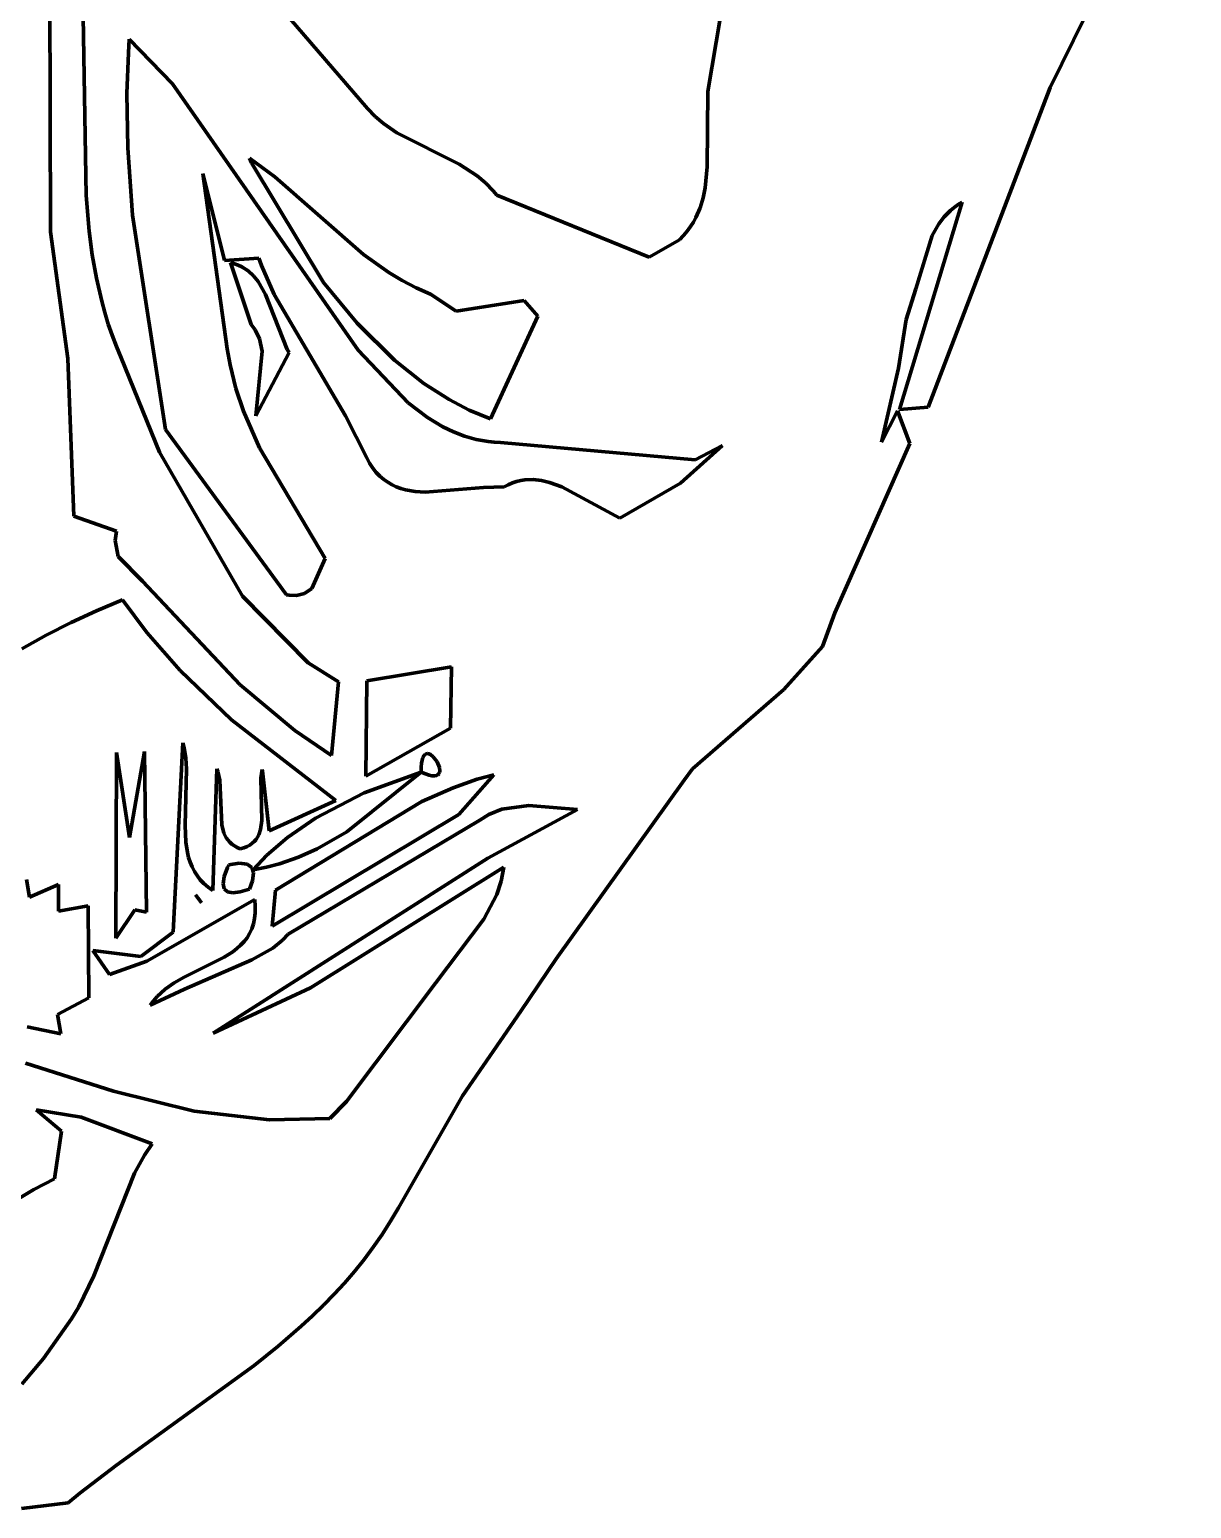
# Model space of a CAD drawing. Header units: millimetres. Extents: x 0 to 11.1, y 0 to 16.2.
# Drawn here: x 8.757 to 9.867, y 10.144 to 11.558 of the extents above; entities that cross this region are included whole.
import ezdxf

# ---------------------------------------------------------------- set-up
doc = ezdxf.new("R2010")
doc.units = ezdxf.units.MM
doc.layers.add('color#0b0b0bff', color=7, linetype='CONTINUOUS', lineweight=100)
doc.layers.add('color#ffffffff', color=7, linetype='CONTINUOUS', lineweight=100)

msp = doc.modelspace()

# ---------------------------------------------------------------- linework, layer by layer
at = {"layer": 'color#0b0b0bff'}
for p, q in [((9.8673, 11.7771), (9.7322, 11.5023)), ((8.7756, 11.7129), (8.7768, 11.3645)), ((9.405, 11.4985), (9.4269, 11.6287)), ((8.9854, 11.592), (9.0797, 11.4823)), ((8.8107, 11.3992), (8.8078, 11.5704)), ((8.8519, 11.5487), (8.8511, 11.5357)), ((8.8933, 11.506), (8.8519, 11.5487)), ((8.8511, 11.5357), (8.8497, 11.4968)), ((8.8497, 11.4968), (8.8505, 11.4449)), ((9.0708, 11.2513), (8.8933, 11.506)), ((9.4043, 11.4265), (9.405, 11.4985)), ((9.7322, 11.5023), (9.6155, 11.1969)), ((9.0797, 11.4823), (9.087, 11.4746)), ((9.087, 11.4746), (9.0949, 11.4679)), ((9.0949, 11.4679), (9.1076, 11.4592)), ((9.1076, 11.4592), (9.1674, 11.429)), ((8.8505, 11.4449), (8.8551, 11.3803)), ((8.967, 11.4348), (8.9687, 11.4303)), ((8.9911, 11.4171), (8.967, 11.4348)), ((8.9687, 11.4303), (9.0377, 11.3161)), ((9.1674, 11.429), (9.1845, 11.4179)), ((9.4025, 11.4066), (9.4043, 11.4265)), ((8.9456, 11.2526), (8.9223, 11.4203)), ((8.9223, 11.4203), (8.9431, 11.3371)), ((9.076, 11.3429), (8.9911, 11.4171)), ((9.1845, 11.4179), (9.1925, 11.4113)), ((9.1925, 11.4113), (9.1998, 11.4038)), ((8.8136, 11.3651), (8.8107, 11.3992)), ((9.1998, 11.4038), (9.2032, 11.3996)), ((9.2032, 11.3996), (9.3488, 11.3403)), ((9.3976, 11.3875), (9.4005, 11.3969)), ((9.4005, 11.3969), (9.4025, 11.4066)), ((9.3936, 11.3783), (9.3976, 11.3875)), ((9.5881, 11.1947), (9.6482, 11.3929)), ((9.637, 11.385), (9.6309, 11.3788)), ((9.6404, 11.3878), (9.637, 11.385)), ((9.6442, 11.3905), (9.6404, 11.3878)), ((9.6482, 11.3929), (9.6442, 11.3905)), ((8.8551, 11.3803), (8.8867, 11.1754)), ((9.3852, 11.3651), (9.3884, 11.3694)), ((9.3884, 11.3694), (9.3912, 11.3738)), ((9.3912, 11.3738), (9.3936, 11.3783)), ((9.6257, 11.372), (9.6194, 11.3608)), ((9.6309, 11.3788), (9.6257, 11.372)), ((8.7768, 11.3645), (8.7931, 11.2432)), ((8.8166, 11.3426), (8.8136, 11.3651)), ((9.3488, 11.3403), (9.3778, 11.3568)), ((9.3778, 11.3568), (9.3817, 11.3609)), ((9.3817, 11.3609), (9.3852, 11.3651)), ((9.6194, 11.3608), (9.6039, 11.3098)), ((8.8205, 11.3203), (8.8166, 11.3426)), ((9.1001, 11.3255), (9.076, 11.3429)), ((8.9431, 11.3371), (8.9759, 11.3393)), ((8.9486, 11.3352), (8.9686, 11.276)), ((8.9525, 11.334), (8.9486, 11.3352)), ((8.9561, 11.3326), (8.9525, 11.334)), ((8.9594, 11.331), (8.9561, 11.3326)), ((8.9655, 11.327), (8.9594, 11.331)), ((8.9707, 11.3223), (8.9655, 11.327)), ((8.9759, 11.3393), (8.9784, 11.3322)), ((8.9784, 11.3322), (8.9903, 11.3046)), ((8.8256, 11.2982), (8.8205, 11.3203)), ((8.9751, 11.3169), (8.9707, 11.3223)), ((8.9823, 11.3045), (8.9751, 11.3169)), ((9.0377, 11.3161), (9.0698, 11.2771)), ((9.1129, 11.3178), (9.1001, 11.3255)), ((9.1261, 11.3109), (9.1129, 11.3178)), ((8.8286, 11.2872), (8.8256, 11.2982)), ((9.0029, 11.2521), (8.9823, 11.3045)), ((8.9903, 11.3046), (9.0586, 11.1885)), ((9.14, 11.305), (9.1261, 11.3109)), ((9.1644, 11.2886), (9.14, 11.305)), ((9.2293, 11.2989), (9.1644, 11.2886)), ((9.2426, 11.2837), (9.2293, 11.2989)), ((9.6039, 11.3098), (9.5946, 11.2805)), ((8.8319, 11.2763), (8.8286, 11.2872)), ((9.1971, 11.1856), (9.2426, 11.2837)), ((8.8356, 11.2655), (8.8319, 11.2763)), ((8.9686, 11.276), (8.9723, 11.2706)), ((8.9723, 11.2706), (8.9763, 11.2621)), ((9.0698, 11.2771), (9.1055, 11.2417)), ((9.5946, 11.2805), (9.5872, 11.2341)), ((8.8397, 11.2547), (8.8356, 11.2655)), ((8.9763, 11.2621), (8.979, 11.2503)), ((8.7931, 11.2432), (8.7991, 11.0927)), ((8.8441, 11.244), (8.8397, 11.2547)), ((8.8807, 11.1539), (8.8441, 11.244)), ((8.9483, 11.2372), (8.9456, 11.2526)), ((8.979, 11.2503), (8.9729, 11.1884)), ((8.9729, 11.1884), (9.0047, 11.249)), ((9.0047, 11.249), (9.0029, 11.2521)), ((9.1186, 11.201), (9.0708, 11.2513)), ((9.1055, 11.2417), (9.1336, 11.2195)), ((8.9538, 11.2147), (8.9483, 11.2372)), ((9.5872, 11.2341), (9.5711, 11.1632)), ((8.9611, 11.1929), (8.9538, 11.2147)), ((9.1336, 11.2195), (9.1577, 11.2041)), ((9.1369, 11.187), (9.1186, 11.201)), ((9.1577, 11.2041), (9.1769, 11.1941)), ((8.9763, 11.1579), (8.9611, 11.1929)), ((9.0586, 11.1885), (9.0789, 11.1484)), ((9.1516, 11.1781), (9.1369, 11.187)), ((9.1769, 11.1941), (9.1971, 11.1856)), ((9.5711, 11.1632), (9.5862, 11.1932)), ((9.5862, 11.1932), (9.598, 11.162)), ((9.6155, 11.1969), (9.5881, 11.1947)), ((8.8867, 11.1754), (9.0023, 11.0175)), ((9.1618, 11.1732), (9.1516, 11.1781)), ((9.1725, 11.1691), (9.1618, 11.1732)), ((9.0393, 11.0522), (8.9763, 11.1579)), ((9.1835, 11.166), (9.1725, 11.1691)), ((9.195, 11.164), (9.1835, 11.166)), ((9.2009, 11.1634), (9.195, 11.164)), ((9.2069, 11.1631), (9.2009, 11.1634)), ((9.393, 11.1464), (9.2069, 11.1631)), ((9.3789, 11.124), (9.419, 11.1602)), ((9.419, 11.1602), (9.393, 11.1464)), ((9.598, 11.162), (9.5265, 11.0002)), ((8.9601, 11.016), (8.8807, 11.1539)), ((9.0789, 11.1484), (9.0817, 11.1432)), ((9.0817, 11.1432), (9.0848, 11.1386)), ((9.0848, 11.1386), (9.0881, 11.1345)), ((9.0881, 11.1345), (9.0916, 11.1308)), ((9.0916, 11.1308), (9.0952, 11.1277)), ((9.0952, 11.1277), (9.0991, 11.125)), ((9.2302, 11.1273), (9.2381, 11.1276)), ((9.2381, 11.1276), (9.246, 11.1267)), ((9.0991, 11.125), (9.1031, 11.1227)), ((9.1031, 11.1227), (9.1072, 11.1207)), ((9.1072, 11.1207), (9.1115, 11.1191)), ((9.1115, 11.1191), (9.1159, 11.1179)), ((9.1159, 11.1179), (9.1251, 11.1163)), ((9.1251, 11.1163), (9.1347, 11.1156)), ((9.1347, 11.1156), (9.1905, 11.1201)), ((9.1905, 11.1201), (9.2102, 11.1206)), ((9.2102, 11.1206), (9.2142, 11.1227)), ((9.2142, 11.1227), (9.2182, 11.1244)), ((9.2182, 11.1244), (9.2222, 11.1257)), ((9.2222, 11.1257), (9.2262, 11.1267)), ((9.2262, 11.1267), (9.2302, 11.1273)), ((9.246, 11.1267), (9.2538, 11.1249)), ((9.2538, 11.1249), (9.2655, 11.1208)), ((9.2655, 11.1208), (9.321, 11.0908)), ((9.321, 11.0908), (9.3789, 11.124)), ((8.7991, 11.0927), (8.8398, 11.0781)), ((8.8398, 11.0781), (8.8385, 11.0693)), ((8.8385, 11.0693), (8.8413, 11.054)), ((8.8413, 11.054), (8.8645, 11.0305)), ((9.0266, 11.0235), (9.0393, 11.0522)), ((8.8645, 11.0305), (8.9578, 10.9313)), ((9.023, 10.9524), (8.9601, 11.016)), ((9.0023, 11.0175), (9.0049, 11.0171)), ((9.0049, 11.0171), (9.0117, 11.0168)), ((9.0117, 11.0168), (9.0193, 11.0185)), ((9.0193, 11.0185), (9.0266, 11.0235)), ((8.8207, 11.0021), (8.7965, 10.9909)), ((8.8454, 11.0125), (8.8207, 11.0021)), ((8.8688, 10.9815), (8.8454, 11.0125)), ((8.7965, 10.9909), (8.7726, 10.9787)), ((9.5265, 11.0002), (9.5146, 10.9681)), ((8.7726, 10.9787), (8.7492, 10.9657)), ((8.9007, 10.9451), (8.8688, 10.9815)), ((9.5146, 10.9681), (9.4777, 10.9268)), ((8.9497, 10.898), (8.9007, 10.9451)), ((9.0521, 10.9343), (9.023, 10.9524)), ((9.1601, 10.9485), (9.0789, 10.9353)), ((9.159, 10.8899), (9.1601, 10.9485)), ((8.9578, 10.9313), (9.0101, 10.8877)), ((9.0453, 10.8637), (9.0521, 10.9343)), ((9.0789, 10.9353), (9.0782, 10.844)), ((9.4777, 10.9268), (9.3902, 10.8511)), ((9.0494, 10.8208), (8.9497, 10.898)), ((9.0101, 10.8877), (9.0453, 10.8637)), ((9.0782, 10.844), (9.159, 10.8899)), ((8.8942, 10.7013), (8.9031, 10.876)), ((8.9031, 10.876), (8.9044, 10.8712)), ((8.8392, 10.6892), (8.8396, 10.8666)), ((8.8396, 10.8666), (8.8523, 10.7853)), ((8.8523, 10.7853), (8.8665, 10.8677)), ((8.8665, 10.8677), (8.8683, 10.7139)), ((8.9044, 10.8712), (8.906, 10.8613)), ((8.906, 10.8613), (8.9068, 10.8509)), ((9.1318, 10.8594), (9.1313, 10.8563)), ((9.1325, 10.8618), (9.1318, 10.8594)), ((9.1335, 10.8636), (9.1325, 10.8618)), ((9.1345, 10.8648), (9.1335, 10.8636)), ((9.1357, 10.8654), (9.1345, 10.8648)), ((9.137, 10.8656), (9.1357, 10.8654)), ((9.1384, 10.8654), (9.137, 10.8656)), ((9.1398, 10.8648), (9.1384, 10.8654)), ((9.1426, 10.8626), (9.1398, 10.8648)), ((9.1463, 10.8578), (9.1426, 10.8626)), ((8.9068, 10.8509), (8.9053, 10.7967)), ((8.9317, 10.7348), (8.9357, 10.8511)), ((8.9357, 10.8511), (8.9366, 10.8486)), ((8.9366, 10.8486), (8.9386, 10.8402)), ((8.9777, 10.8421), (8.9791, 10.8504)), ((8.9791, 10.8504), (8.9792, 10.8488)), ((8.9792, 10.8488), (8.9858, 10.7917)), ((9.0598, 10.7909), (9.1311, 10.8479)), ((9.1311, 10.8479), (9.0764, 10.828)), ((9.1313, 10.8563), (9.1311, 10.8525)), ((9.1311, 10.8525), (9.1311, 10.8479)), ((9.1311, 10.8479), (9.1351, 10.8462)), ((9.1351, 10.8462), (9.1385, 10.8451)), ((9.1385, 10.8451), (9.1413, 10.8444)), ((9.1455, 10.8446), (9.1469, 10.8452)), ((9.1486, 10.8523), (9.1463, 10.8578)), ((9.1469, 10.8452), (9.1479, 10.8462)), ((9.1479, 10.8462), (9.1486, 10.8474)), ((9.1489, 10.8489), (9.1486, 10.8523)), ((9.1486, 10.8474), (9.1489, 10.8489)), ((9.1669, 10.8073), (9.2004, 10.8454)), ((9.2004, 10.8454), (9.1846, 10.8411)), ((9.3902, 10.8511), (9.3824, 10.8402)), ((8.9386, 10.8402), (8.9403, 10.7976)), ((8.9788, 10.8016), (8.9777, 10.8421)), ((9.1615, 10.833), (9.1316, 10.8199)), ((9.1413, 10.8444), (9.1436, 10.8443)), ((9.1436, 10.8443), (9.1455, 10.8446)), ((9.1846, 10.8411), (9.1615, 10.833)), ((9.3824, 10.8402), (9.2599, 10.6693)), ((8.9858, 10.7917), (9.0494, 10.8208)), ((9.1316, 10.8199), (8.9918, 10.7349)), ((9.0764, 10.828), (9.0299, 10.8039)), ((8.9887, 10.7006), (9.1669, 10.8073)), ((9.0299, 10.8039), (9.0031, 10.7854)), ((9.1958, 10.8074), (9.1872, 10.8018)), ((9.1948, 10.7656), (9.2804, 10.8122)), ((9.208, 10.8124), (9.1958, 10.8074)), ((9.2339, 10.816), (9.208, 10.8124)), ((9.2804, 10.8122), (9.2339, 10.816)), ((8.9053, 10.7967), (8.906, 10.781)), ((8.9403, 10.7976), (8.9424, 10.7896)), ((8.9424, 10.7896), (8.9447, 10.7849)), ((8.9758, 10.788), (8.9775, 10.7931)), ((8.9775, 10.7931), (8.9788, 10.8016)), ((9.1872, 10.8018), (9.0037, 10.6928)), ((9.0315, 10.7746), (9.0598, 10.7909)), ((8.906, 10.781), (8.9075, 10.7711)), ((8.9447, 10.7849), (8.948, 10.7808)), ((8.948, 10.7808), (8.9501, 10.7789)), ((8.9501, 10.7789), (8.9524, 10.7773)), ((8.9524, 10.7773), (8.9551, 10.7758)), ((8.9551, 10.7758), (8.9581, 10.7746)), ((8.9581, 10.7746), (8.9615, 10.7755)), ((8.9615, 10.7755), (8.9645, 10.7767)), ((8.9645, 10.7767), (8.9671, 10.7781)), ((8.9671, 10.7781), (8.9694, 10.7798)), ((8.9694, 10.7798), (8.9714, 10.7816)), ((8.9714, 10.7816), (8.9732, 10.7836)), ((8.9732, 10.7836), (8.9758, 10.788)), ((9.0031, 10.7854), (8.9836, 10.7685)), ((9.0138, 10.7665), (9.0315, 10.7746)), ((8.9075, 10.7711), (8.9087, 10.7663)), ((8.9087, 10.7663), (8.9102, 10.7617)), ((8.9102, 10.7617), (8.912, 10.7572)), ((8.932, 10.5982), (9.1948, 10.7656)), ((8.9571, 10.7607), (8.947, 10.7592)), ((8.9645, 10.7599), (8.9571, 10.7607)), ((8.9836, 10.7685), (8.9704, 10.7546)), ((8.9831, 10.7569), (8.9955, 10.7601)), ((8.9955, 10.7601), (9.0138, 10.7665)), ((8.912, 10.7572), (8.9142, 10.753)), ((8.9142, 10.753), (8.9168, 10.7489)), ((8.9168, 10.7489), (8.9198, 10.745)), ((8.9428, 10.748), (8.9418, 10.7412)), ((8.9459, 10.7567), (8.9428, 10.748)), ((8.947, 10.7592), (8.9459, 10.7567)), ((8.9691, 10.7568), (8.9645, 10.7599)), ((8.9708, 10.7515), (8.9691, 10.7568)), ((8.9698, 10.7439), (8.9708, 10.7515)), ((8.9704, 10.7546), (8.9831, 10.7569)), ((9.2101, 10.7571), (9.0252, 10.6415)), ((9.2075, 10.7436), (9.2101, 10.7571)), ((8.7536, 10.7452), (8.7567, 10.7282)), ((8.7567, 10.7282), (8.7843, 10.7404)), ((8.7843, 10.7404), (8.7843, 10.715)), ((8.9198, 10.745), (8.9233, 10.7414)), ((8.9233, 10.7414), (8.9273, 10.738)), ((8.9273, 10.738), (8.9317, 10.7348)), ((8.9418, 10.7412), (8.9428, 10.7363)), ((8.9428, 10.7363), (8.9458, 10.7334)), ((8.9458, 10.7334), (8.9508, 10.7324)), ((8.9508, 10.7324), (8.9578, 10.7333)), ((8.9578, 10.7333), (8.9669, 10.7361)), ((8.9669, 10.7361), (8.9698, 10.7439)), ((8.9918, 10.7349), (8.9887, 10.7006)), ((9.2032, 10.7309), (9.2075, 10.7436)), ((8.7843, 10.715), (8.8125, 10.72)), ((8.8125, 10.72), (8.8132, 10.6321)), ((8.9719, 10.7261), (8.8686, 10.6671)), ((8.9152, 10.7304), (8.9187, 10.726)), ((8.9211, 10.723), (8.9152, 10.7304)), ((8.9187, 10.726), (8.9211, 10.723)), ((8.9724, 10.7195), (8.9719, 10.7261)), ((8.9724, 10.7135), (8.9724, 10.7195)), ((9.1908, 10.7072), (9.2032, 10.7309)), ((8.8572, 10.7163), (8.8392, 10.6892)), ((8.8683, 10.7139), (8.8572, 10.7163)), ((8.9707, 10.7028), (8.9718, 10.7079)), ((8.9718, 10.7079), (8.9724, 10.7135)), ((9.1446, 10.6461), (9.1908, 10.7072)), ((8.863, 10.6717), (8.894, 10.695)), ((8.894, 10.695), (8.8942, 10.7013)), ((8.9617, 10.6859), (8.9645, 10.6896)), ((8.9645, 10.6896), (8.967, 10.6936)), ((8.967, 10.6936), (8.9691, 10.698)), ((8.9691, 10.698), (8.9707, 10.7028)), ((9.0037, 10.6928), (8.9983, 10.6871)), ((8.833, 10.6545), (8.817, 10.6772)), ((8.817, 10.6772), (8.863, 10.6717)), ((8.9426, 10.6708), (8.951, 10.6762)), ((8.951, 10.6762), (8.9548, 10.6792)), ((8.9548, 10.6792), (8.9584, 10.6824)), ((8.9584, 10.6824), (8.9617, 10.6859)), ((8.9893, 10.6797), (8.9692, 10.6684)), ((8.9983, 10.6871), (8.9893, 10.6797)), ((8.8686, 10.6671), (8.833, 10.6545)), ((8.9043, 10.6517), (8.9426, 10.6708)), ((8.9692, 10.6684), (8.9048, 10.6403)), ((9.2599, 10.6693), (9.2263, 10.6193)), ((8.895, 10.6463), (8.9043, 10.6517)), ((8.9048, 10.6403), (8.8719, 10.625)), ((8.8751, 10.6293), (8.8785, 10.6332)), ((8.8785, 10.6332), (8.8823, 10.6369)), ((8.8823, 10.6369), (8.8863, 10.6403)), ((8.8863, 10.6403), (8.895, 10.6463)), ((9.0252, 10.6415), (8.932, 10.5982)), ((9.0596, 10.5329), (9.1446, 10.6461)), ((8.8132, 10.6321), (8.7833, 10.6161)), ((8.8719, 10.625), (8.8751, 10.6293)), ((9.2263, 10.6193), (9.1705, 10.5383)), ((8.7833, 10.6161), (8.7865, 10.5975)), ((8.7865, 10.5975), (8.7545, 10.6042)), ((8.7528, 10.5696), (8.837, 10.543)), ((8.837, 10.543), (8.9141, 10.5236)), ((9.1705, 10.5383), (9.1092, 10.4314)), ((8.7629, 10.5249), (8.7872, 10.5047)), ((8.8061, 10.5179), (8.7629, 10.5249)), ((8.9141, 10.5236), (8.986, 10.5154)), ((9.0438, 10.5167), (9.0596, 10.5329)), ((8.8738, 10.4926), (8.8061, 10.5179)), ((8.986, 10.5154), (9.0438, 10.5167)), ((8.7872, 10.5047), (8.7805, 10.4591)), ((8.8664, 10.4816), (8.8738, 10.4926)), ((8.8568, 10.4643), (8.8664, 10.4816)), ((8.818, 10.3662), (8.8568, 10.4643)), ((8.7805, 10.4591), (8.7607, 10.4488)), ((8.7607, 10.4488), (8.7416, 10.4375)), ((9.1092, 10.4314), (9.1016, 10.4184)), ((9.1016, 10.4184), (9.0936, 10.4058)), ((9.0852, 10.3936), (9.0764, 10.3819)), ((9.0936, 10.4058), (9.0852, 10.3936)), ((9.0764, 10.3819), (9.0672, 10.3704)), ((8.8036, 10.3366), (8.818, 10.3662)), ((9.0672, 10.3704), (9.0576, 10.3594)), ((9.0576, 10.3594), (9.0477, 10.3486)), ((8.7967, 10.3253), (8.8036, 10.3366)), ((9.0376, 10.3382), (9.0271, 10.328)), ((9.0477, 10.3486), (9.0376, 10.3382)), ((8.793, 10.3198), (8.7967, 10.3253)), ((9.0271, 10.328), (9.0164, 10.3181)), ((8.7699, 10.2873), (8.793, 10.3198)), ((9.0164, 10.3181), (8.9942, 10.2989)), ((8.9942, 10.2989), (8.9713, 10.2805)), ((8.7491, 10.2627), (8.7699, 10.2873)), ((8.9713, 10.2805), (8.8397, 10.1852)), ((8.8397, 10.1852), (8.8048, 10.1584)), ((8.8048, 10.1584), (8.7935, 10.1491)), ((8.7935, 10.1491), (8.749, 10.1439))]:
    msp.add_line(p, q, dxfattribs=at)
at = {"layer": 'color#ffffffff'}
for p, q in [((9.7322, 11.5023), (9.8673, 11.7771)), ((8.7768, 11.3645), (8.7756, 11.7129)), ((9.4269, 11.6287), (9.405, 11.4985)), ((9.0797, 11.4823), (8.9854, 11.592)), ((8.8078, 11.5704), (8.8107, 11.3992)), ((8.8511, 11.5357), (8.8519, 11.5487)), ((8.8519, 11.5487), (8.8933, 11.506)), ((8.8497, 11.4968), (8.8511, 11.5357)), ((8.8505, 11.4449), (8.8497, 11.4968)), ((8.8933, 11.506), (9.0708, 11.2513)), ((9.405, 11.4985), (9.4043, 11.4265)), ((9.6155, 11.1969), (9.7322, 11.5023)), ((9.087, 11.4746), (9.0797, 11.4823)), ((9.0949, 11.4679), (9.087, 11.4746)), ((9.1076, 11.4592), (9.0949, 11.4679)), ((9.1674, 11.429), (9.1076, 11.4592)), ((8.8551, 11.3803), (8.8505, 11.4449)), ((8.967, 11.4348), (8.9911, 11.4171)), ((8.9687, 11.4303), (8.967, 11.4348)), ((9.0377, 11.3161), (8.9687, 11.4303)), ((9.1845, 11.4179), (9.1674, 11.429)), ((9.4043, 11.4265), (9.4025, 11.4066)), ((8.9431, 11.3371), (8.9223, 11.4203)), ((8.9223, 11.4203), (8.9456, 11.2526)), ((8.9911, 11.4171), (9.076, 11.3429)), ((9.1925, 11.4113), (9.1845, 11.4179)), ((9.1998, 11.4038), (9.1925, 11.4113)), ((8.8107, 11.3992), (8.8136, 11.3651)), ((9.2032, 11.3996), (9.1998, 11.4038)), ((9.3488, 11.3403), (9.2032, 11.3996)), ((9.4005, 11.3969), (9.3976, 11.3875)), ((9.4025, 11.4066), (9.4005, 11.3969)), ((9.3976, 11.3875), (9.3936, 11.3783)), ((9.6482, 11.3929), (9.5881, 11.1947)), ((9.6309, 11.3788), (9.637, 11.385)), ((9.637, 11.385), (9.6404, 11.3878)), ((9.6404, 11.3878), (9.6442, 11.3905)), ((9.6442, 11.3905), (9.6482, 11.3929)), ((8.8867, 11.1754), (8.8551, 11.3803)), ((9.3884, 11.3694), (9.3852, 11.3651)), ((9.3912, 11.3738), (9.3884, 11.3694)), ((9.3936, 11.3783), (9.3912, 11.3738)), ((9.6194, 11.3608), (9.6257, 11.372)), ((9.6257, 11.372), (9.6309, 11.3788)), ((8.7931, 11.2432), (8.7768, 11.3645)), ((8.8136, 11.3651), (8.8166, 11.3426)), ((9.3778, 11.3568), (9.3488, 11.3403)), ((9.3817, 11.3609), (9.3778, 11.3568)), ((9.3852, 11.3651), (9.3817, 11.3609)), ((9.6039, 11.3098), (9.6194, 11.3608)), ((8.8166, 11.3426), (8.8205, 11.3203)), ((9.076, 11.3429), (9.1001, 11.3255)), ((8.9759, 11.3393), (8.9431, 11.3371)), ((8.9486, 11.3352), (8.9525, 11.334)), ((8.9686, 11.276), (8.9486, 11.3352)), ((8.9525, 11.334), (8.9561, 11.3326)), ((8.9561, 11.3326), (8.9594, 11.331)), ((8.9594, 11.331), (8.9655, 11.327)), ((8.9655, 11.327), (8.9707, 11.3223)), ((8.9784, 11.3322), (8.9759, 11.3393)), ((8.9903, 11.3046), (8.9784, 11.3322)), ((8.8205, 11.3203), (8.8256, 11.2982)), ((8.9707, 11.3223), (8.9751, 11.3169)), ((8.9751, 11.3169), (8.9823, 11.3045)), ((9.0698, 11.2771), (9.0377, 11.3161)), ((9.1001, 11.3255), (9.1129, 11.3178)), ((9.1129, 11.3178), (9.1261, 11.3109)), ((8.8256, 11.2982), (8.8286, 11.2872)), ((8.9823, 11.3045), (9.0029, 11.2521)), ((9.0586, 11.1885), (8.9903, 11.3046)), ((9.1261, 11.3109), (9.14, 11.305)), ((9.14, 11.305), (9.1644, 11.2886)), ((9.1644, 11.2886), (9.2293, 11.2989)), ((9.2293, 11.2989), (9.2426, 11.2837)), ((9.5946, 11.2805), (9.6039, 11.3098)), ((8.8286, 11.2872), (8.8319, 11.2763)), ((9.2426, 11.2837), (9.1971, 11.1856)), ((8.8319, 11.2763), (8.8356, 11.2655)), ((8.9723, 11.2706), (8.9686, 11.276)), ((8.9763, 11.2621), (8.9723, 11.2706)), ((9.1055, 11.2417), (9.0698, 11.2771)), ((9.5872, 11.2341), (9.5946, 11.2805)), ((8.8356, 11.2655), (8.8397, 11.2547)), ((8.979, 11.2503), (8.9763, 11.2621)), ((8.7991, 11.0927), (8.7931, 11.2432)), ((8.8397, 11.2547), (8.8441, 11.244)), ((8.8441, 11.244), (8.8807, 11.1539)), ((8.9456, 11.2526), (8.9483, 11.2372)), ((8.9729, 11.1884), (8.979, 11.2503)), ((9.0047, 11.249), (8.9729, 11.1884)), ((9.0029, 11.2521), (9.0047, 11.249)), ((9.0708, 11.2513), (9.1186, 11.201)), ((9.1336, 11.2195), (9.1055, 11.2417)), ((8.9483, 11.2372), (8.9538, 11.2147)), ((9.5711, 11.1632), (9.5872, 11.2341)), ((8.9538, 11.2147), (8.9611, 11.1929)), ((9.1577, 11.2041), (9.1336, 11.2195)), ((9.1186, 11.201), (9.1369, 11.187)), ((9.1769, 11.1941), (9.1577, 11.2041)), ((8.9611, 11.1929), (8.9763, 11.1579)), ((9.0789, 11.1484), (9.0586, 11.1885)), ((9.1369, 11.187), (9.1516, 11.1781)), ((9.1971, 11.1856), (9.1769, 11.1941)), ((9.5862, 11.1932), (9.5711, 11.1632)), ((9.598, 11.162), (9.5862, 11.1932)), ((9.5881, 11.1947), (9.6155, 11.1969)), ((9.0023, 11.0175), (8.8867, 11.1754)), ((9.1516, 11.1781), (9.1618, 11.1732)), ((9.1618, 11.1732), (9.1725, 11.1691)), ((8.9763, 11.1579), (9.0393, 11.0522)), ((9.1725, 11.1691), (9.1835, 11.166)), ((9.1835, 11.166), (9.195, 11.164)), ((9.195, 11.164), (9.2009, 11.1634)), ((9.2009, 11.1634), (9.2069, 11.1631)), ((9.2069, 11.1631), (9.393, 11.1464)), ((9.419, 11.1602), (9.3789, 11.124)), ((9.393, 11.1464), (9.419, 11.1602)), ((9.5265, 11.0002), (9.598, 11.162)), ((8.8807, 11.1539), (8.9601, 11.016)), ((9.0817, 11.1432), (9.0789, 11.1484)), ((9.0848, 11.1386), (9.0817, 11.1432)), ((9.0881, 11.1345), (9.0848, 11.1386)), ((9.0916, 11.1308), (9.0881, 11.1345)), ((9.0952, 11.1277), (9.0916, 11.1308)), ((9.0991, 11.125), (9.0952, 11.1277)), ((9.2381, 11.1276), (9.2302, 11.1273)), ((9.246, 11.1267), (9.2381, 11.1276)), ((9.1031, 11.1227), (9.0991, 11.125)), ((9.1072, 11.1207), (9.1031, 11.1227)), ((9.1115, 11.1191), (9.1072, 11.1207)), ((9.1159, 11.1179), (9.1115, 11.1191)), ((9.1251, 11.1163), (9.1159, 11.1179)), ((9.1347, 11.1156), (9.1251, 11.1163)), ((9.1905, 11.1201), (9.1347, 11.1156)), ((9.2102, 11.1206), (9.1905, 11.1201)), ((9.2142, 11.1227), (9.2102, 11.1206)), ((9.2182, 11.1244), (9.2142, 11.1227)), ((9.2222, 11.1257), (9.2182, 11.1244)), ((9.2262, 11.1267), (9.2222, 11.1257)), ((9.2302, 11.1273), (9.2262, 11.1267)), ((9.2538, 11.1249), (9.246, 11.1267)), ((9.2655, 11.1208), (9.2538, 11.1249)), ((9.321, 11.0908), (9.2655, 11.1208)), ((9.3789, 11.124), (9.321, 11.0908)), ((8.8398, 11.0781), (8.7991, 11.0927)), ((8.8385, 11.0693), (8.8398, 11.0781)), ((8.8413, 11.054), (8.8385, 11.0693)), ((8.8645, 11.0305), (8.8413, 11.054)), ((9.0393, 11.0522), (9.0266, 11.0235)), ((8.9578, 10.9313), (8.8645, 11.0305)), ((8.9601, 11.016), (9.023, 10.9524)), ((9.0049, 11.0171), (9.0023, 11.0175)), ((9.0117, 11.0168), (9.0049, 11.0171)), ((9.0193, 11.0185), (9.0117, 11.0168)), ((9.0266, 11.0235), (9.0193, 11.0185)), ((8.7965, 10.9909), (8.8207, 11.0021)), ((8.8207, 11.0021), (8.8454, 11.0125)), ((8.8454, 11.0125), (8.8688, 10.9815)), ((8.7726, 10.9787), (8.7965, 10.9909)), ((9.5146, 10.9681), (9.5265, 11.0002)), ((8.7492, 10.9657), (8.7726, 10.9787)), ((8.8688, 10.9815), (8.9007, 10.9451)), ((9.4777, 10.9268), (9.5146, 10.9681)), ((8.9007, 10.9451), (8.9497, 10.898)), ((9.023, 10.9524), (9.0521, 10.9343)), ((9.0789, 10.9353), (9.1601, 10.9485)), ((9.1601, 10.9485), (9.159, 10.8899)), ((9.0101, 10.8877), (8.9578, 10.9313)), ((9.0521, 10.9343), (9.0453, 10.8637)), ((9.0782, 10.844), (9.0789, 10.9353)), ((9.3902, 10.8511), (9.4777, 10.9268)), ((8.9497, 10.898), (9.0494, 10.8208)), ((9.0453, 10.8637), (9.0101, 10.8877)), ((9.159, 10.8899), (9.0782, 10.844)), ((8.9031, 10.876), (8.8942, 10.7013)), ((8.9044, 10.8712), (8.9031, 10.876)), ((8.8396, 10.8666), (8.8392, 10.6892)), ((8.8523, 10.7853), (8.8396, 10.8666)), ((8.8665, 10.8677), (8.8523, 10.7853)), ((8.8683, 10.7139), (8.8665, 10.8677)), ((8.906, 10.8613), (8.9044, 10.8712)), ((8.9068, 10.8509), (8.906, 10.8613)), ((9.1313, 10.8563), (9.1318, 10.8594)), ((9.1318, 10.8594), (9.1325, 10.8618)), ((9.1325, 10.8618), (9.1335, 10.8636)), ((9.1335, 10.8636), (9.1345, 10.8648)), ((9.1345, 10.8648), (9.1357, 10.8654)), ((9.1357, 10.8654), (9.137, 10.8656)), ((9.137, 10.8656), (9.1384, 10.8654)), ((9.1384, 10.8654), (9.1398, 10.8648)), ((9.1398, 10.8648), (9.1426, 10.8626)), ((9.1426, 10.8626), (9.1463, 10.8578)), ((8.9053, 10.7967), (8.9068, 10.8509)), ((8.9357, 10.8511), (8.9317, 10.7348)), ((8.9366, 10.8486), (8.9357, 10.8511)), ((8.9386, 10.8402), (8.9366, 10.8486)), ((8.9791, 10.8504), (8.9777, 10.8421)), ((8.9792, 10.8488), (8.9791, 10.8504)), ((8.9858, 10.7917), (8.9792, 10.8488)), ((9.1311, 10.8479), (9.0598, 10.7909)), ((9.0764, 10.828), (9.1311, 10.8479)), ((9.1311, 10.8525), (9.1313, 10.8563)), ((9.1311, 10.8479), (9.1311, 10.8525)), ((9.1351, 10.8462), (9.1311, 10.8479)), ((9.1385, 10.8451), (9.1351, 10.8462)), ((9.1413, 10.8444), (9.1385, 10.8451)), ((9.1469, 10.8452), (9.1455, 10.8446)), ((9.1463, 10.8578), (9.1486, 10.8523)), ((9.1479, 10.8462), (9.1469, 10.8452)), ((9.1486, 10.8474), (9.1479, 10.8462)), ((9.1486, 10.8523), (9.1489, 10.8489)), ((9.1489, 10.8489), (9.1486, 10.8474)), ((9.2004, 10.8454), (9.1669, 10.8073)), ((9.1846, 10.8411), (9.2004, 10.8454)), ((9.3824, 10.8402), (9.3902, 10.8511)), ((8.9403, 10.7976), (8.9386, 10.8402)), ((8.9777, 10.8421), (8.9788, 10.8016)), ((9.1316, 10.8199), (9.1615, 10.833)), ((9.1436, 10.8443), (9.1413, 10.8444)), ((9.1455, 10.8446), (9.1436, 10.8443)), ((9.1615, 10.833), (9.1846, 10.8411)), ((9.2599, 10.6693), (9.3824, 10.8402)), ((9.0494, 10.8208), (8.9858, 10.7917)), ((8.9918, 10.7349), (9.1316, 10.8199)), ((9.0299, 10.8039), (9.0764, 10.828)), ((9.1669, 10.8073), (8.9887, 10.7006)), ((9.0031, 10.7854), (9.0299, 10.8039)), ((9.1872, 10.8018), (9.1958, 10.8074)), ((9.2804, 10.8122), (9.1948, 10.7656)), ((9.1958, 10.8074), (9.208, 10.8124)), ((9.208, 10.8124), (9.2339, 10.816)), ((9.2339, 10.816), (9.2804, 10.8122)), ((8.906, 10.781), (8.9053, 10.7967)), ((8.9424, 10.7896), (8.9403, 10.7976)), ((8.9447, 10.7849), (8.9424, 10.7896)), ((8.9775, 10.7931), (8.9758, 10.788)), ((8.9788, 10.8016), (8.9775, 10.7931)), ((9.0037, 10.6928), (9.1872, 10.8018)), ((9.0598, 10.7909), (9.0315, 10.7746)), ((8.9075, 10.7711), (8.906, 10.781)), ((8.948, 10.7808), (8.9447, 10.7849)), ((8.9501, 10.7789), (8.948, 10.7808)), ((8.9524, 10.7773), (8.9501, 10.7789)), ((8.9551, 10.7758), (8.9524, 10.7773)), ((8.9581, 10.7746), (8.9551, 10.7758)), ((8.9615, 10.7755), (8.9581, 10.7746)), ((8.9645, 10.7767), (8.9615, 10.7755)), ((8.9671, 10.7781), (8.9645, 10.7767)), ((8.9694, 10.7798), (8.9671, 10.7781)), ((8.9714, 10.7816), (8.9694, 10.7798)), ((8.9732, 10.7836), (8.9714, 10.7816)), ((8.9758, 10.788), (8.9732, 10.7836)), ((8.9836, 10.7685), (9.0031, 10.7854)), ((9.0315, 10.7746), (9.0138, 10.7665)), ((8.9087, 10.7663), (8.9075, 10.7711)), ((8.9102, 10.7617), (8.9087, 10.7663)), ((8.912, 10.7572), (8.9102, 10.7617)), ((9.1948, 10.7656), (8.932, 10.5982)), ((8.947, 10.7592), (8.9571, 10.7607)), ((8.9571, 10.7607), (8.9645, 10.7599)), ((8.9704, 10.7546), (8.9836, 10.7685)), ((8.9955, 10.7601), (8.9831, 10.7569)), ((9.0138, 10.7665), (8.9955, 10.7601)), ((8.9142, 10.753), (8.912, 10.7572)), ((8.9168, 10.7489), (8.9142, 10.753)), ((8.9198, 10.745), (8.9168, 10.7489)), ((8.9418, 10.7412), (8.9428, 10.748)), ((8.9428, 10.748), (8.9459, 10.7567)), ((8.9459, 10.7567), (8.947, 10.7592)), ((8.9645, 10.7599), (8.9691, 10.7568)), ((8.9691, 10.7568), (8.9708, 10.7515)), ((8.9708, 10.7515), (8.9698, 10.7439)), ((8.9831, 10.7569), (8.9704, 10.7546)), ((9.0252, 10.6415), (9.2101, 10.7571)), ((9.2101, 10.7571), (9.2075, 10.7436)), ((8.7567, 10.7282), (8.7536, 10.7452)), ((8.7843, 10.7404), (8.7567, 10.7282)), ((8.7843, 10.715), (8.7843, 10.7404)), ((8.9233, 10.7414), (8.9198, 10.745)), ((8.9273, 10.738), (8.9233, 10.7414)), ((8.9317, 10.7348), (8.9273, 10.738)), ((8.9428, 10.7363), (8.9418, 10.7412)), ((8.9458, 10.7334), (8.9428, 10.7363)), ((8.9508, 10.7324), (8.9458, 10.7334)), ((8.9578, 10.7333), (8.9508, 10.7324)), ((8.9669, 10.7361), (8.9578, 10.7333)), ((8.9698, 10.7439), (8.9669, 10.7361)), ((8.9887, 10.7006), (8.9918, 10.7349)), ((9.2075, 10.7436), (9.2032, 10.7309)), ((8.8125, 10.72), (8.7843, 10.715)), ((8.8132, 10.6321), (8.8125, 10.72)), ((8.8686, 10.6671), (8.9719, 10.7261)), ((8.9152, 10.7304), (8.9211, 10.723)), ((8.9187, 10.726), (8.9152, 10.7304)), ((8.9211, 10.723), (8.9187, 10.726)), ((8.9719, 10.7261), (8.9724, 10.7195)), ((8.9724, 10.7195), (8.9724, 10.7135)), ((9.2032, 10.7309), (9.1908, 10.7072)), ((8.8392, 10.6892), (8.8572, 10.7163)), ((8.8572, 10.7163), (8.8683, 10.7139)), ((8.9718, 10.7079), (8.9707, 10.7028)), ((8.9724, 10.7135), (8.9718, 10.7079)), ((9.1908, 10.7072), (9.1446, 10.6461)), ((8.894, 10.695), (8.863, 10.6717)), ((8.8942, 10.7013), (8.894, 10.695)), ((8.9645, 10.6896), (8.9617, 10.6859)), ((8.967, 10.6936), (8.9645, 10.6896)), ((8.9691, 10.698), (8.967, 10.6936)), ((8.9707, 10.7028), (8.9691, 10.698)), ((8.9983, 10.6871), (9.0037, 10.6928)), ((8.863, 10.6717), (8.817, 10.6772)), ((8.817, 10.6772), (8.833, 10.6545)), ((8.951, 10.6762), (8.9426, 10.6708)), ((8.9548, 10.6792), (8.951, 10.6762)), ((8.9584, 10.6824), (8.9548, 10.6792)), ((8.9617, 10.6859), (8.9584, 10.6824)), ((8.9692, 10.6684), (8.9893, 10.6797)), ((8.9893, 10.6797), (8.9983, 10.6871)), ((8.833, 10.6545), (8.8686, 10.6671)), ((8.9426, 10.6708), (8.9043, 10.6517)), ((8.9048, 10.6403), (8.9692, 10.6684)), ((9.2263, 10.6193), (9.2599, 10.6693)), ((8.9043, 10.6517), (8.895, 10.6463)), ((8.8719, 10.625), (8.9048, 10.6403)), ((8.8785, 10.6332), (8.8751, 10.6293)), ((8.8823, 10.6369), (8.8785, 10.6332)), ((8.8863, 10.6403), (8.8823, 10.6369)), ((8.895, 10.6463), (8.8863, 10.6403)), ((8.932, 10.5982), (9.0252, 10.6415)), ((9.1446, 10.6461), (9.0596, 10.5329)), ((8.7833, 10.6161), (8.8132, 10.6321)), ((8.8751, 10.6293), (8.8719, 10.625)), ((9.1705, 10.5383), (9.2263, 10.6193)), ((8.7865, 10.5975), (8.7833, 10.6161)), ((8.7545, 10.6042), (8.7865, 10.5975)), ((8.837, 10.543), (8.7528, 10.5696)), ((8.9141, 10.5236), (8.837, 10.543)), ((9.1092, 10.4314), (9.1705, 10.5383)), ((8.7629, 10.5249), (8.8061, 10.5179)), ((8.7872, 10.5047), (8.7629, 10.5249)), ((8.986, 10.5154), (8.9141, 10.5236)), ((9.0596, 10.5329), (9.0438, 10.5167)), ((8.8061, 10.5179), (8.8738, 10.4926)), ((9.0438, 10.5167), (8.986, 10.5154)), ((8.7805, 10.4591), (8.7872, 10.5047)), ((8.8738, 10.4926), (8.8664, 10.4816)), ((8.8664, 10.4816), (8.8568, 10.4643)), ((8.8568, 10.4643), (8.818, 10.3662)), ((8.7607, 10.4488), (8.7805, 10.4591)), ((8.7416, 10.4375), (8.7607, 10.4488)), ((9.1016, 10.4184), (9.1092, 10.4314)), ((9.0936, 10.4058), (9.1016, 10.4184)), ((9.0764, 10.3819), (9.0852, 10.3936)), ((9.0852, 10.3936), (9.0936, 10.4058)), ((9.0672, 10.3704), (9.0764, 10.3819)), ((8.818, 10.3662), (8.8036, 10.3366)), ((9.0576, 10.3594), (9.0672, 10.3704)), ((9.0477, 10.3486), (9.0576, 10.3594)), ((8.8036, 10.3366), (8.7967, 10.3253)), ((9.0271, 10.328), (9.0376, 10.3382)), ((9.0376, 10.3382), (9.0477, 10.3486)), ((8.7967, 10.3253), (8.793, 10.3198)), ((9.0164, 10.3181), (9.0271, 10.328)), ((8.793, 10.3198), (8.7699, 10.2873)), ((8.9942, 10.2989), (9.0164, 10.3181)), ((8.9713, 10.2805), (8.9942, 10.2989)), ((8.7699, 10.2873), (8.7491, 10.2627)), ((8.8397, 10.1852), (8.9713, 10.2805)), ((8.8048, 10.1584), (8.8397, 10.1852)), ((8.7935, 10.1491), (8.8048, 10.1584)), ((8.749, 10.1439), (8.7935, 10.1491))]:
    msp.add_line(p, q, dxfattribs=at)

doc.saveas('drawing.dxf')
